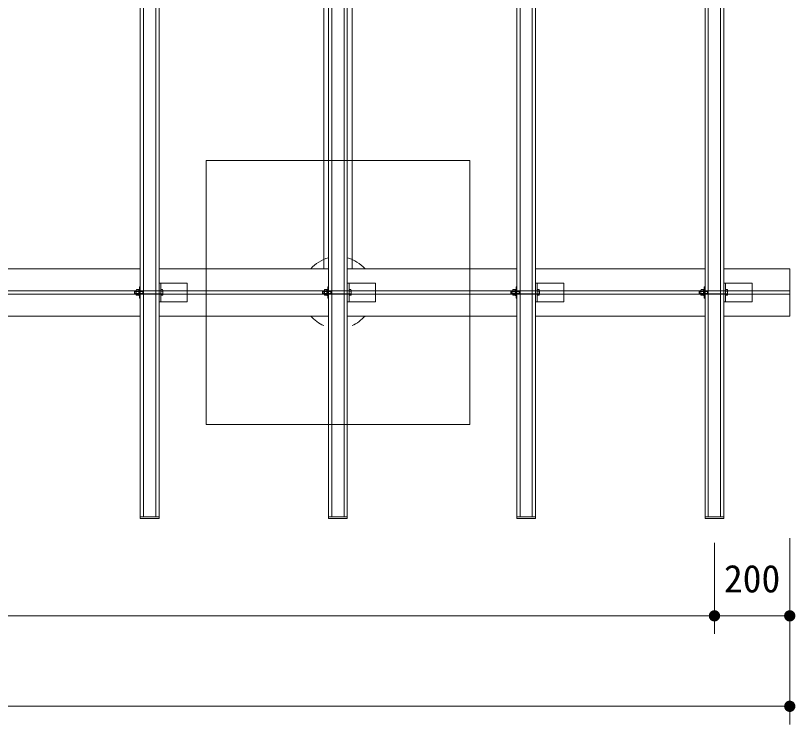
# Model space of a CAD drawing. Units: millimetres at full size, sheet at 1:40; details may follow other scales. Extents: x -800 to 17600, y -600 to 12480.
# Drawn here: x 5751 to 7822, y 6524 to 8405 of the extents above; entities that cross this region are included whole.
import ezdxf
from ezdxf.enums import TextEntityAlignment as Align

# ---------------------------------------------------------------- set-up
doc = ezdxf.new("R2010")
doc.units = ezdxf.units.MM
doc.header["$LTSCALE"] = 40
doc.layers.add('D-STR', color=1, linetype='Continuous', lineweight=13)
doc.layers.add('D-STR-DIM', color=7, linetype='Continuous', lineweight=13)
doc.styles.add('ＭＳ ゴシック', font='')
doc.styles.get('ＭＳ ゴシック').set_extended_font_data('MS Gothic')

# ---------------------------------------------------------------- blocks, each defined once
blk = doc.blocks.new('filled_dot')
at = {"color": 0, "linetype": 'Continuous', "lineweight": -2, "const_width": 1.25}
blk.add_lwpolyline([(-0.625, 0, 1), (0.625, 0, 1)], format="xyb", close=True, dxfattribs=at)

msp = doc.modelspace()

# ---------------------------------------------------------------- linework, layer by layer
at = {"layer": 'D-STR'}
for p, q in [((6569.4, 10107.26), (6569.4, 7732.26)), ((6644.4, 10107.26), (6644.4, 7732.26)), ((6081.9, 7732.26), (5631.9, 7732.26)), ((6581.9, 7732.26), (6131.9, 7732.26)), ((7081.9, 7732.26), (6631.9, 7732.26)), ((7581.9, 7732.26), (7131.9, 7732.26)), ((7631.9, 7732.26), (7806.9, 7732.26)), ((7806.9, 7732.26), (7806.9, 7607.26)), ((6079.9, 7684.76), (6081.9, 7684.76)), ((6079.9, 7654.76), (6079.9, 7684.76)), ((6081.9, 7684.76), (6081.9, 7654.76)), ((6131.9, 7694.76), (6136.4, 7694.76)), ((6131.9, 7694.76), (6206.9, 7694.76)), ((6131.9, 7644.76), (6131.9, 7694.76)), ((6136.4, 7694.76), (6136.4, 7644.76)), ((6206.9, 7694.76), (6206.9, 7644.76)), ((6579.9, 7684.76), (6581.9, 7684.76)), ((6579.9, 7654.76), (6579.9, 7684.76)), ((6581.9, 7684.76), (6581.9, 7654.76)), ((6631.9, 7694.76), (6636.4, 7694.76)), ((6631.9, 7644.76), (6631.9, 7694.76)), ((6631.9, 7694.76), (6706.9, 7694.76)), ((6636.4, 7694.76), (6636.4, 7644.76)), ((6706.9, 7694.76), (6706.9, 7644.76)), ((7079.9, 7684.76), (7081.9, 7684.76)), ((7079.9, 7654.76), (7079.9, 7684.76)), ((7081.9, 7684.76), (7081.9, 7654.76)), ((7131.9, 7694.76), (7136.4, 7694.76)), ((7131.9, 7694.76), (7206.9, 7694.76)), ((7131.9, 7644.76), (7131.9, 7694.76)), ((7136.4, 7694.76), (7136.4, 7644.76)), ((7206.9, 7694.76), (7206.9, 7644.76)), ((7579.9, 7684.76), (7581.9, 7684.76)), ((7579.9, 7654.76), (7579.9, 7684.76)), ((7581.9, 7684.76), (7581.9, 7654.76)), ((7631.9, 7694.76), (7636.4, 7694.76)), ((7631.9, 7644.76), (7631.9, 7694.76)), ((7631.9, 7694.76), (7706.9, 7694.76)), ((7636.4, 7694.76), (7636.4, 7644.76)), ((7706.9, 7694.76), (7706.9, 7644.76)), ((1406.9, 7674.26), (7806.9, 7674.26)), ((7806.9, 7665.26), (1406.9, 7665.26)), ((6066.4, 7672.68), (6088.4, 7672.68)), ((6066.4, 7666.84), (6088.4, 7666.84)), ((6067.48, 7665.76), (6067.48, 7673.76)), ((6071.1, 7676.26), (6071.68, 7677.27)), ((6071.1, 7663.26), (6071.1, 7676.26)), ((6071.68, 7662.25), (6071.1, 7663.26)), ((6071.68, 7677.27), (6077.32, 7677.27)), ((6077.32, 7673.51), (6071.68, 7673.51)), ((6071.68, 7666.01), (6077.32, 7666.01)), ((6077.32, 7677.27), (6077.9, 7676.26)), ((6077.9, 7663.26), (6077.32, 7662.25)), ((6077.9, 7677.76), (6079.9, 7677.76)), ((6077.9, 7661.76), (6077.9, 7677.76)), ((6077.9, 7676.26), (6077.9, 7663.26)), ((6079.9, 7677.76), (6079.9, 7661.76)), ((6088.4, 7665.76), (6088.4, 7673.76)), ((6088.4, 7672.68), (6092.15, 7673.76)), ((6088.4, 7666.84), (6092.15, 7665.76)), ((6136.4, 7673.51), (6141.21, 7673.51)), ((6141.21, 7666.01), (6136.4, 7666.01)), ((6566.4, 7672.68), (6588.4, 7672.68)), ((6566.4, 7666.84), (6588.4, 7666.84)), ((6567.48, 7665.76), (6567.48, 7673.76)), ((6571.1, 7676.26), (6571.68, 7677.27)), ((6571.1, 7663.26), (6571.1, 7676.26)), ((6571.68, 7662.25), (6571.1, 7663.26)), ((6571.68, 7677.27), (6577.32, 7677.27)), ((6577.32, 7673.51), (6571.68, 7673.51)), ((6571.68, 7666.01), (6577.32, 7666.01)), ((6577.32, 7677.27), (6577.9, 7676.26)), ((6577.9, 7663.26), (6577.32, 7662.25)), ((6577.9, 7677.76), (6579.9, 7677.76)), ((6577.9, 7661.76), (6577.9, 7677.76)), ((6577.9, 7676.26), (6577.9, 7663.26)), ((6579.9, 7677.76), (6579.9, 7661.76)), ((6588.4, 7665.76), (6588.4, 7673.76)), ((6588.4, 7672.68), (6592.15, 7673.76)), ((6588.4, 7666.84), (6592.15, 7665.76)), ((6636.4, 7673.51), (6641.21, 7673.51)), ((6641.21, 7666.01), (6636.4, 7666.01)), ((7066.4, 7672.68), (7088.4, 7672.68)), ((7066.4, 7666.84), (7088.4, 7666.84)), ((7067.48, 7665.76), (7067.48, 7673.76)), ((7071.1, 7676.26), (7071.68, 7677.27)), ((7071.1, 7663.26), (7071.1, 7676.26)), ((7071.68, 7662.25), (7071.1, 7663.26)), ((7071.68, 7677.27), (7077.32, 7677.27)), ((7077.32, 7673.51), (7071.68, 7673.51)), ((7071.68, 7666.01), (7077.32, 7666.01)), ((7077.32, 7677.27), (7077.9, 7676.26)), ((7077.9, 7663.26), (7077.32, 7662.25)), ((7077.9, 7677.76), (7079.9, 7677.76)), ((7077.9, 7661.76), (7077.9, 7677.76)), ((7077.9, 7676.26), (7077.9, 7663.26)), ((7079.9, 7677.76), (7079.9, 7661.76)), ((7088.4, 7665.76), (7088.4, 7673.76)), ((7088.4, 7672.68), (7092.15, 7673.76)), ((7088.4, 7666.84), (7092.15, 7665.76)), ((7136.4, 7673.51), (7141.21, 7673.51)), ((7141.21, 7666.01), (7136.4, 7666.01)), ((7566.4, 7672.68), (7588.4, 7672.68)), ((7566.4, 7666.84), (7588.4, 7666.84)), ((7567.48, 7665.76), (7567.48, 7673.76)), ((7571.1, 7676.26), (7571.68, 7677.27)), ((7571.1, 7663.26), (7571.1, 7676.26)), ((7571.68, 7662.25), (7571.1, 7663.26)), ((7571.68, 7677.27), (7577.32, 7677.27)), ((7577.32, 7673.51), (7571.68, 7673.51)), ((7571.68, 7666.01), (7577.32, 7666.01)), ((7577.32, 7677.27), (7577.9, 7676.26)), ((7577.9, 7663.26), (7577.32, 7662.25)), ((7577.9, 7677.76), (7579.9, 7677.76)), ((7577.9, 7661.76), (7577.9, 7677.76)), ((7577.9, 7676.26), (7577.9, 7663.26)), ((7579.9, 7677.76), (7579.9, 7661.76)), ((7588.4, 7665.76), (7588.4, 7673.76)), ((7588.4, 7672.68), (7592.15, 7673.76)), ((7588.4, 7666.84), (7592.15, 7665.76)), ((7636.4, 7673.51), (7641.21, 7673.51)), ((7641.21, 7666.01), (7636.4, 7666.01)), ((7806.9, 7674.26), (7806.9, 7665.26)), ((6077.32, 7662.25), (6071.68, 7662.25)), ((6079.9, 7661.76), (6077.9, 7661.76)), ((6081.9, 7654.76), (6079.9, 7654.76)), ((6136.4, 7644.76), (6131.9, 7644.76)), ((6206.9, 7644.76), (6131.9, 7644.76)), ((6577.32, 7662.25), (6571.68, 7662.25)), ((6579.9, 7661.76), (6577.9, 7661.76)), ((6581.9, 7654.76), (6579.9, 7654.76)), ((6636.4, 7644.76), (6631.9, 7644.76)), ((6706.9, 7644.76), (6631.9, 7644.76)), ((7077.32, 7662.25), (7071.68, 7662.25)), ((7079.9, 7661.76), (7077.9, 7661.76)), ((7081.9, 7654.76), (7079.9, 7654.76)), ((7136.4, 7644.76), (7131.9, 7644.76)), ((7206.9, 7644.76), (7131.9, 7644.76)), ((7577.32, 7662.25), (7571.68, 7662.25)), ((7579.9, 7661.76), (7577.9, 7661.76)), ((7581.9, 7654.76), (7579.9, 7654.76)), ((7636.4, 7644.76), (7631.9, 7644.76)), ((7706.9, 7644.76), (7631.9, 7644.76)), ((6081.9, 7607.26), (5631.9, 7607.26)), ((6581.9, 7607.26), (6131.9, 7607.26)), ((7081.9, 7607.26), (6631.9, 7607.26)), ((7581.9, 7607.26), (7131.9, 7607.26)), ((7806.9, 7607.26), (7631.9, 7607.26))]:
    msp.add_line(p, q, dxfattribs=at)
for points in [[(6081.9, 10769.76), (6131.9, 10769.76), (6131.9, 7069.76), (6081.9, 7069.76)], [(6581.9, 10769.76), (6631.9, 10769.76), (6631.9, 7069.76), (6581.9, 7069.76)], [(7081.9, 10769.76), (7131.9, 10769.76), (7131.9, 7069.76), (7081.9, 7069.76)], [(7581.9, 10769.76), (7631.9, 10769.76), (7631.9, 7069.76), (7581.9, 7069.76)], [(6090.65, 10764.76), (6123.15, 10764.76), (6123.15, 7074.76), (6090.65, 7074.76)], [(6590.65, 10764.76), (6623.15, 10764.76), (6623.15, 7074.76), (6590.65, 7074.76)], [(7090.65, 10764.76), (7123.15, 10764.76), (7123.15, 7074.76), (7090.65, 7074.76)], [(7590.65, 10764.76), (7623.15, 10764.76), (7623.15, 7074.76), (7590.65, 7074.76)], [(6256.9, 8019.76), (6956.9, 8019.76), (6956.9, 7319.76), (6256.9, 7319.76)], [(6136.4, 7662.26), (6141.21, 7662.26), (6141.79, 7663.26), (6141.79, 7676.26), (6141.21, 7677.27), (6136.4, 7677.27)], [(6636.4, 7662.26), (6641.21, 7662.26), (6641.79, 7663.26), (6641.79, 7676.26), (6641.21, 7677.27), (6636.4, 7677.27)], [(7136.4, 7662.26), (7141.21, 7662.26), (7141.79, 7663.26), (7141.79, 7676.26), (7141.21, 7677.27), (7136.4, 7677.27)], [(7636.4, 7662.26), (7641.21, 7662.26), (7641.79, 7663.26), (7641.79, 7676.26), (7641.21, 7677.27), (7636.4, 7677.27)], [(6081.9, 7074.76), (6131.9, 7074.76), (6131.9, 7069.76), (6081.9, 7069.76)], [(6581.9, 7074.76), (6631.9, 7074.76), (6631.9, 7069.76), (6581.9, 7069.76)], [(7081.9, 7074.76), (7131.9, 7074.76), (7131.9, 7069.76), (7081.9, 7069.76)], [(7581.9, 7074.76), (7631.9, 7074.76), (7631.9, 7069.76), (7581.9, 7069.76)]]:
    msp.add_lwpolyline(points, close=True, dxfattribs=at)
for points in [[(6136.4, 7665.76), (6067.48, 7665.76), (6066.4, 7666.84), (6066.4, 7672.68), (6067.48, 7673.76), (6136.4, 7673.76)], [(6636.4, 7665.76), (6567.48, 7665.76), (6566.4, 7666.84), (6566.4, 7672.68), (6567.48, 7673.76), (6636.4, 7673.76)], [(7136.4, 7665.76), (7067.48, 7665.76), (7066.4, 7666.84), (7066.4, 7672.68), (7067.48, 7673.76), (7136.4, 7673.76)], [(7636.4, 7665.76), (7567.48, 7665.76), (7566.4, 7666.84), (7566.4, 7672.68), (7567.48, 7673.76), (7636.4, 7673.76)]]:
    msp.add_lwpolyline(points, dxfattribs=at)
for start, end in [(105.20016, 139.04396), (40.95604, 74.79984), (220.95604, 246.84076), (293.15924, 319.04396)]:
    msp.add_arc((6606.9, 7669.76), 95.35, start, end, dxfattribs=at)
for points in [[(6141.21, 7662.26), (6141.24, 7662.41), (6141.35, 7662.89), (6141.39, 7663.04), (6141.42, 7663.2), (6141.52, 7663.68), (6141.55, 7663.83), (6141.58, 7663.99), (6141.67, 7664.47), (6141.7, 7664.63), (6141.72, 7664.79), (6141.78, 7665.26), (6141.8, 7665.42), (6141.82, 7665.65), (6141.86, 7666.32), (6141.86, 7666.55), (6141.87, 7666.78), (6141.87, 7667.45), (6141.87, 7667.68), (6141.87, 7667.91), (6141.85, 7668.59), (6141.85, 7668.81), (6141.84, 7669.04), (6141.84, 7669.72), (6141.84, 7669.95), (6141.85, 7670.22), (6141.88, 7671.04), (6141.9, 7671.31), (6141.92, 7671.59), (6141.99, 7672.4), (6142.02, 7672.67), (6142.05, 7672.95), (6142.15, 7673.76), (6142.18, 7674.03), (6142.22, 7674.3), (6142.33, 7675.12), (6142.36, 7675.39)], [(6641.21, 7662.26), (6641.24, 7662.41), (6641.35, 7662.89), (6641.39, 7663.04), (6641.42, 7663.2), (6641.52, 7663.68), (6641.55, 7663.83), (6641.58, 7663.99), (6641.67, 7664.47), (6641.7, 7664.63), (6641.72, 7664.79), (6641.78, 7665.26), (6641.8, 7665.42), (6641.82, 7665.65), (6641.86, 7666.32), (6641.86, 7666.55), (6641.87, 7666.78), (6641.87, 7667.45), (6641.87, 7667.68), (6641.87, 7667.91), (6641.85, 7668.59), (6641.85, 7668.81), (6641.84, 7669.04), (6641.84, 7669.72), (6641.84, 7669.95), (6641.85, 7670.22), (6641.88, 7671.04), (6641.9, 7671.31), (6641.92, 7671.59), (6641.99, 7672.4), (6642.02, 7672.67), (6642.05, 7672.95), (6642.15, 7673.76), (6642.18, 7674.03), (6642.22, 7674.3), (6642.33, 7675.12), (6642.36, 7675.39)], [(7141.21, 7662.26), (7141.24, 7662.41), (7141.35, 7662.89), (7141.39, 7663.04), (7141.42, 7663.2), (7141.52, 7663.68), (7141.55, 7663.83), (7141.58, 7663.99), (7141.67, 7664.47), (7141.7, 7664.63), (7141.72, 7664.79), (7141.78, 7665.26), (7141.8, 7665.42), (7141.82, 7665.65), (7141.86, 7666.32), (7141.86, 7666.55), (7141.87, 7666.78), (7141.87, 7667.45), (7141.87, 7667.68), (7141.87, 7667.91), (7141.85, 7668.59), (7141.85, 7668.81), (7141.84, 7669.04), (7141.84, 7669.72), (7141.84, 7669.95), (7141.85, 7670.22), (7141.88, 7671.04), (7141.9, 7671.31), (7141.92, 7671.59), (7141.99, 7672.4), (7142.02, 7672.67), (7142.05, 7672.95), (7142.15, 7673.76), (7142.18, 7674.03), (7142.22, 7674.3), (7142.33, 7675.12), (7142.36, 7675.39)], [(7641.21, 7662.26), (7641.24, 7662.41), (7641.35, 7662.89), (7641.39, 7663.04), (7641.42, 7663.2), (7641.52, 7663.68), (7641.55, 7663.83), (7641.58, 7663.99), (7641.67, 7664.47), (7641.7, 7664.63), (7641.72, 7664.79), (7641.78, 7665.26), (7641.8, 7665.42), (7641.82, 7665.65), (7641.86, 7666.32), (7641.86, 7666.55), (7641.87, 7666.78), (7641.87, 7667.45), (7641.87, 7667.68), (7641.87, 7667.91), (7641.85, 7668.59), (7641.85, 7668.81), (7641.84, 7669.04), (7641.84, 7669.72), (7641.84, 7669.95), (7641.85, 7670.22), (7641.88, 7671.04), (7641.9, 7671.31), (7641.92, 7671.59), (7641.99, 7672.4), (7642.02, 7672.67), (7642.05, 7672.95), (7642.15, 7673.76), (7642.18, 7674.03), (7642.22, 7674.3), (7642.33, 7675.12), (7642.36, 7675.39)]]:
    msp.add_open_spline(points, degree=3, knots=[0, 0, 0, 0, 1, 1, 1, 2, 2, 2, 3, 3, 3, 4, 4, 4, 5, 5, 5, 6, 6, 6, 7, 7, 7, 8, 8, 8, 9, 9, 9, 10, 10, 10, 11, 11, 11, 12, 12, 12, 12], dxfattribs=at)
at = {"layer": 'D-STR-DIM'}
for p, q in [((7606.9, 7005.76), (7606.9, 6763.67)), ((7606.9, 7005.76), (7606.9, 6763.67)), ((7806.9, 7017.46), (7806.9, 6763.67)), ((7806.9, 7005.76), (7806.9, 6523.67)), ((7606.9, 6811.67), (1606.9, 6811.67)), ((7606.9, 6811.67), (7806.9, 6811.67)), ((7806.9, 6571.67), (1406.9, 6571.67))]:
    msp.add_line(p, q, dxfattribs=at)

# ---------------------------------------------------------------- block references
at = {"layer": 'D-STR-DIM', "xscale": 12, "yscale": 12, "rotation": 180}
for p in [(7606.9, 6811.67), (7806.9, 6811.67), (7806.9, 6571.67)]:
    msp.add_blockref('filled_dot', p, dxfattribs=at)
at = {"layer": 'D-STR-DIM', "xscale": 12, "yscale": 12}
msp.add_blockref('filled_dot', (7606.9, 6811.67), dxfattribs=at)

# ---------------------------------------------------------------- texts
at = {"layer": 'D-STR-DIM', "style": 'ＭＳ ゴシック'}
msp.add_text('200', height=73.31, dxfattribs=at).set_placement((7706.9, 6947.18), align=Align.TOP_CENTER)

doc.saveas('drawing.dxf')
